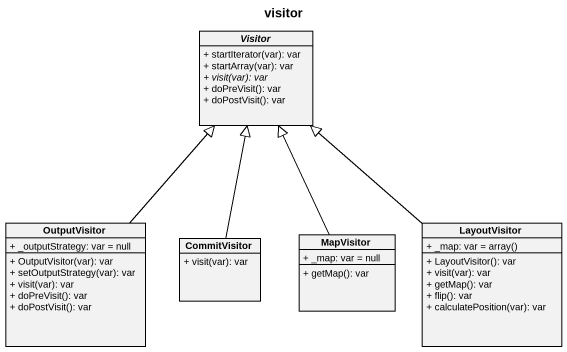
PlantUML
@startuml
title visitor
hide circle
hide empty members
skinparam classAttributeIconSize 0
abstract class Visitor {
  + startIterator(var): var
  + startArray(var): var
  {abstract} + visit(var): var
  + doPreVisit(): var
  + doPostVisit(): var
}
class OutputVisitor {
  + _outputStrategy: var = null
  + OutputVisitor(var): var
  + setOutputStrategy(var): var
  + visit(var): var
  + doPreVisit(): var
  + doPostVisit(): var
}
class LayoutVisitor {
  {field} + _map: var = array()
  + LayoutVisitor(): var
  + visit(var): var
  + getMap(): var
  + flip(): var
  + calculatePosition(var): var
}
class CommitVisitor {
  + visit(var): var
}
class MapVisitor {
  + _map: var = null
  + getMap(): var
}
OutputVisitor -up-|> Visitor
LayoutVisitor -up-|> Visitor
CommitVisitor -up-|> Visitor
MapVisitor -up-|> Visitor
@enduml
